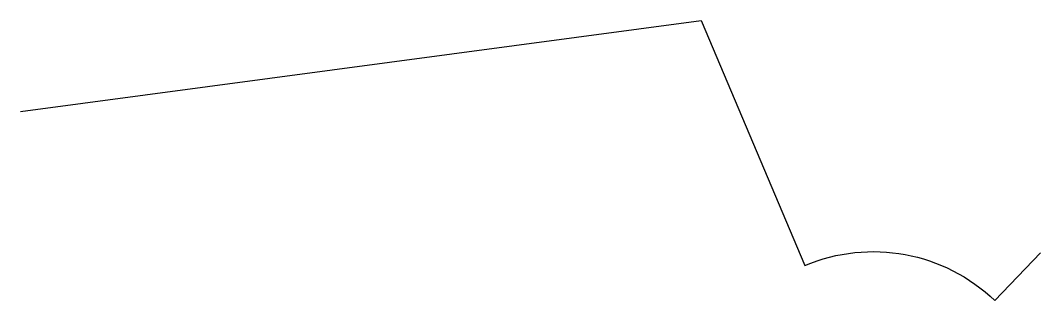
# Model space of a CAD drawing. Header units: metres. Extents: x 0 to 40896, y -7584 to 3648.
import ezdxf

# ---------------------------------------------------------------- set-up
doc = ezdxf.new("R2010")
doc.units = ezdxf.units.M
doc.layers.add('Default', color=7, linetype='Continuous', true_color=0x000000)

msp = doc.modelspace()

# ---------------------------------------------------------------- linework, layer by layer
at = {"layer": 'Default'}
for points in [[(0, 0), (27294, 3648), (31446, -6176)], [(39060, -7584), (40896, -5675)]]:
    msp.add_lwpolyline(points, dxfattribs=at)
at = {"layer": 'Default', "extrusion": (0, 0, -1)}
msp.add_arc((-34185, -12656), 7035, 67.0886, 133.8693, dxfattribs=at)

doc.saveas('drawing.dxf')
